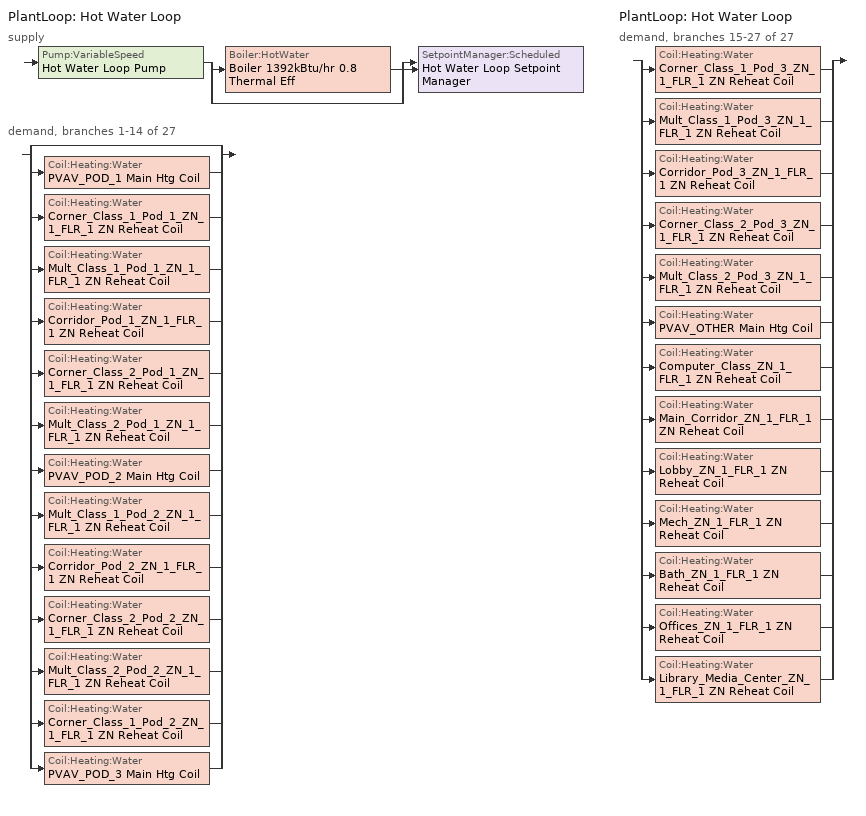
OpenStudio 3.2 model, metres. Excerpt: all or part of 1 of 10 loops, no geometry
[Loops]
PlantLoop 'Hot Water Loop'
 supply: Pump:VariableSpeed 'Hot Water Loop Pump' > split
  | Boiler:HotWater 'Boiler 1392kBtu/hr 0.8 Thermal Eff'
  | bypass
  join > SetpointManager:Scheduled 'Hot Water Loop Setpoint Manager'
 demand, branches 1-14 of 27: split
  | bypass
  | Coil:Heating:Water 'PVAV_POD_1 Main Htg Coil'
  | Coil:Heating:Water 'Corner_Class_1_Pod_1_ZN_1_FLR_1 ZN Reheat Coil'
  | Coil:Heating:Water 'Mult_Class_1_Pod_1_ZN_1_FLR_1 ZN Reheat Coil'
  | Coil:Heating:Water 'Corridor_Pod_1_ZN_1_FLR_1 ZN Reheat Coil'
  | Coil:Heating:Water 'Corner_Class_2_Pod_1_ZN_1_FLR_1 ZN Reheat Coil'
  | Coil:Heating:Water 'Mult_Class_2_Pod_1_ZN_1_FLR_1 ZN Reheat Coil'
  | Coil:Heating:Water 'PVAV_POD_2 Main Htg Coil'
  | Coil:Heating:Water 'Mult_Class_1_Pod_2_ZN_1_FLR_1 ZN Reheat Coil'
  | Coil:Heating:Water 'Corridor_Pod_2_ZN_1_FLR_1 ZN Reheat Coil'
  | Coil:Heating:Water 'Corner_Class_2_Pod_2_ZN_1_FLR_1 ZN Reheat Coil'
  | Coil:Heating:Water 'Mult_Class_2_Pod_2_ZN_1_FLR_1 ZN Reheat Coil'
  | Coil:Heating:Water 'Corner_Class_1_Pod_2_ZN_1_FLR_1 ZN Reheat Coil'
  | Coil:Heating:Water 'PVAV_POD_3 Main Htg Coil'
PlantLoop 'Hot Water Loop'
 demand, branches 15-27 of 27: split
  | Coil:Heating:Water 'Corner_Class_1_Pod_3_ZN_1_FLR_1 ZN Reheat Coil'
  | Coil:Heating:Water 'Mult_Class_1_Pod_3_ZN_1_FLR_1 ZN Reheat Coil'
  | Coil:Heating:Water 'Corridor_Pod_3_ZN_1_FLR_1 ZN Reheat Coil'
  | Coil:Heating:Water 'Corner_Class_2_Pod_3_ZN_1_FLR_1 ZN Reheat Coil'
  | Coil:Heating:Water 'Mult_Class_2_Pod_3_ZN_1_FLR_1 ZN Reheat Coil'
  | Coil:Heating:Water 'PVAV_OTHER Main Htg Coil'
  | Coil:Heating:Water 'Computer_Class_ZN_1_FLR_1 ZN Reheat Coil'
  | Coil:Heating:Water 'Main_Corridor_ZN_1_FLR_1 ZN Reheat Coil'
  | Coil:Heating:Water 'Lobby_ZN_1_FLR_1 ZN Reheat Coil'
  | Coil:Heating:Water 'Mech_ZN_1_FLR_1 ZN Reheat Coil'
  | Coil:Heating:Water 'Bath_ZN_1_FLR_1 ZN Reheat Coil'
  | Coil:Heating:Water 'Offices_ZN_1_FLR_1 ZN Reheat Coil'
  | Coil:Heating:Water 'Library_Media_Center_ZN_1_FLR_1 ZN Reheat Coil'
[PlantLoop]
Hot Water Loop: Fluid Type=Water; Glycol Concentration=0; Minimum Loop Temperature {C}=10; Plant Loop Volume {m3}=Autocalculate; Load Distribution Scheme=Optimal
[Sizing:Plant]
Hot Water Loop: Loop Type=Heating; Design Loop Exit Temperature {C}=82.2222; Loop Design Temperature Difference {deltaC}=11.1111; Sizing Option=NonCoincident; Zone Timesteps in Averaging Window=1; Coincident Sizing Factor Mode=None
[SetpointManager:Scheduled]
Hot Water Loop Setpoint Manager: Control Variable=Temperature; Schedule=Hot Water Loop Temp - 180F; Setpoint Node or NodeList=Hot Water Loop Supply Outlet Node
[Pump:VariableSpeed]
Hot Water Loop Pump: Rated Pump Head {Pa}=179344; Motor Efficiency=0.895; Coefficient 1 of the Part Load Performance Curve=0; Coefficient 2 of the Part Load Performance Curve=3.2485; Coefficient 3 of the Part Load Performance Curve=-4.7443; Coefficient 4 of the Part Load Performance Curve=2.5294; Pump Control Type=Intermittent; Skin Loss Radiative Fraction=0.5; Design Power Sizing Method=PowerPerFlowPerPressure; Design Electric Power per Unit Flow Rate {W/(m3/s)}=348701.1; Design Shaft Power per Unit Flow Rate per Unit Head {W-s/m3-Pa}=1.28205; Design Minimum Flow Rate Fraction=0
[Boiler:HotWater]
Boiler 1392kBtu/hr 0.8 Thermal Eff: Fuel Type=NaturalGas; Nominal Thermal Efficiency=0.8; Efficiency Curve Temperature Evaluation Variable=LeavingBoiler; Normalized Boiler Efficiency Curve=Boiler with No Minimum Turndown; Minimum Part Load Ratio=0; Maximum Part Load Ratio=1.2; Optimum Part Load Ratio=1; Water Outlet Upper Temperature Limit {C}=95; Boiler Flow Mode=LeavingSetpointModulated; Parasitic Electric Load {W}=0; Sizing Factor=1
[Coil:Heating:Water] Availability Schedule=Always On Discrete; Rated Inlet Water Temperature {C}=82.2222; Rated Outlet Water Temperature {C}=71.1111
Name | Rated Inlet Air Temperature {C} | Rated Outlet Air Temperature {C}
PVAV_POD_1 Main Htg Coil; PVAV_POD_2 Main Htg Coil; PVAV_POD_3 Main Htg Coil; PVAV_OTHER Main Htg Coil | 7.22222 | 12.7778
Corner_Class_1_Pod_1_ZN_1_FLR_1 ZN Reheat Coil; Mult_Class_1_Pod_1_ZN_1_FLR_1 ZN Reheat Coil; Corridor_Pod_1_ZN_1_FLR_1 ZN Reheat Coil; Corner_Class_2_Pod_1_ZN_1_FLR_1 ZN Reheat Coil; Mult_Class_2_Pod_1_ZN_1_FLR_1 ZN Reheat Coil; Mult_Class_1_Pod_2_ZN_1_FLR_1 ZN Reheat Coil; Corridor_Pod_2_ZN_1_FLR_1 ZN Reheat Coil; Corner_Class_2_Pod_2_ZN_1_FLR_1 ZN Reheat Coil; Mult_Class_2_Pod_2_ZN_1_FLR_1 ZN Reheat Coil; Corner_Class_1_Pod_2_ZN_1_FLR_1 ZN Reheat Coil; Corner_Class_1_Pod_3_ZN_1_FLR_1 ZN Reheat Coil; Mult_Class_1_Pod_3_ZN_1_FLR_1 ZN Reheat Coil; Corridor_Pod_3_ZN_1_FLR_1 ZN Reheat Coil; Corner_Class_2_Pod_3_ZN_1_FLR_1 ZN Reheat Coil; Mult_Class_2_Pod_3_ZN_1_FLR_1 ZN Reheat Coil; Computer_Class_ZN_1_FLR_1 ZN Reheat Coil; Main_Corridor_ZN_1_FLR_1 ZN Reheat Coil; Lobby_ZN_1_FLR_1 ZN Reheat Coil; Mech_ZN_1_FLR_1 ZN Reheat Coil; Bath_ZN_1_FLR_1 ZN Reheat Coil; Offices_ZN_1_FLR_1 ZN Reheat Coil; Library_Media_Center_ZN_1_FLR_1 ZN Reheat Coil | 12.7778 | 50
[Controller:WaterCoil] Action=Normal; Controller Convergence Tolerance {deltaC}=0.0001; Minimum Actuated Flow {m3/s}=0
Name | Water Coil
PVAV_POD_1 Main Htg Coil Controller | PVAV_POD_1 Main Htg Coil
Corner_Class_1_Pod_1_ZN_1_FLR_1 ZN Reheat Coil Controller | Corner_Class_1_Pod_1_ZN_1_FLR_1 ZN Reheat Coil
Mult_Class_1_Pod_1_ZN_1_FLR_1 ZN Reheat Coil Controller | Mult_Class_1_Pod_1_ZN_1_FLR_1 ZN Reheat Coil
Corridor_Pod_1_ZN_1_FLR_1 ZN Reheat Coil Controller | Corridor_Pod_1_ZN_1_FLR_1 ZN Reheat Coil
Corner_Class_2_Pod_1_ZN_1_FLR_1 ZN Reheat Coil Controller | Corner_Class_2_Pod_1_ZN_1_FLR_1 ZN Reheat Coil
Mult_Class_2_Pod_1_ZN_1_FLR_1 ZN Reheat Coil Controller | Mult_Class_2_Pod_1_ZN_1_FLR_1 ZN Reheat Coil
PVAV_POD_2 Main Htg Coil Controller | PVAV_POD_2 Main Htg Coil
Mult_Class_1_Pod_2_ZN_1_FLR_1 ZN Reheat Coil Controller | Mult_Class_1_Pod_2_ZN_1_FLR_1 ZN Reheat Coil
Corridor_Pod_2_ZN_1_FLR_1 ZN Reheat Coil Controller | Corridor_Pod_2_ZN_1_FLR_1 ZN Reheat Coil
Corner_Class_2_Pod_2_ZN_1_FLR_1 ZN Reheat Coil Controller | Corner_Class_2_Pod_2_ZN_1_FLR_1 ZN Reheat Coil
Mult_Class_2_Pod_2_ZN_1_FLR_1 ZN Reheat Coil Controller | Mult_Class_2_Pod_2_ZN_1_FLR_1 ZN Reheat Coil
Corner_Class_1_Pod_2_ZN_1_FLR_1 ZN Reheat Coil Controller | Corner_Class_1_Pod_2_ZN_1_FLR_1 ZN Reheat Coil
PVAV_POD_3 Main Htg Coil Controller | PVAV_POD_3 Main Htg Coil
Corner_Class_1_Pod_3_ZN_1_FLR_1 ZN Reheat Coil Controller | Corner_Class_1_Pod_3_ZN_1_FLR_1 ZN Reheat Coil
Mult_Class_1_Pod_3_ZN_1_FLR_1 ZN Reheat Coil Controller | Mult_Class_1_Pod_3_ZN_1_FLR_1 ZN Reheat Coil
Corridor_Pod_3_ZN_1_FLR_1 ZN Reheat Coil Controller | Corridor_Pod_3_ZN_1_FLR_1 ZN Reheat Coil
Corner_Class_2_Pod_3_ZN_1_FLR_1 ZN Reheat Coil Controller | Corner_Class_2_Pod_3_ZN_1_FLR_1 ZN Reheat Coil
Mult_Class_2_Pod_3_ZN_1_FLR_1 ZN Reheat Coil Controller | Mult_Class_2_Pod_3_ZN_1_FLR_1 ZN Reheat Coil
PVAV_OTHER Main Htg Coil Controller | PVAV_OTHER Main Htg Coil
Computer_Class_ZN_1_FLR_1 ZN Reheat Coil Controller | Computer_Class_ZN_1_FLR_1 ZN Reheat Coil
Main_Corridor_ZN_1_FLR_1 ZN Reheat Coil Controller | Main_Corridor_ZN_1_FLR_1 ZN Reheat Coil
Lobby_ZN_1_FLR_1 ZN Reheat Coil Controller | Lobby_ZN_1_FLR_1 ZN Reheat Coil
Mech_ZN_1_FLR_1 ZN Reheat Coil Controller | Mech_ZN_1_FLR_1 ZN Reheat Coil
Bath_ZN_1_FLR_1 ZN Reheat Coil Controller | Bath_ZN_1_FLR_1 ZN Reheat Coil
Offices_ZN_1_FLR_1 ZN Reheat Coil Controller | Offices_ZN_1_FLR_1 ZN Reheat Coil
Library_Media_Center_ZN_1_FLR_1 ZN Reheat Coil Controller | Library_Media_Center_ZN_1_FLR_1 ZN Reheat Coil
[AvailabilityManager:NightCycle] Applicability Schedule=Always On Discrete; Control Type=CycleOnAny; Thermostat Tolerance {deltaC}=1; Cycling Run Time {s}=1800
Availability Manager Night Cycle 1; Availability Manager Night Cycle 2; Availability Manager Night Cycle 3; Availability Manager Night Cycle 4; Availability Manager Night Cycle 5; Availability Manager Night Cycle 6; Availability Manager Night Cycle 7
[Refrigeration:Compressor] Refrigeration Compressor Power Curve=Old_Low_Temp_Comp_Pwr_Curve; Refrigeration Compressor Capacity Curve=Old_Low_Temp_Comp_Cap_Curve; Rated Return Gas Temperature {C}=18.3; Rated Subcooling {deltaC}=0
Refrigeration Compressor 1; Refrigeration Compressor 2; Refrigeration Compressor 3; Refrigeration Compressor 4; Refrigeration Compressor 5; Refrigeration Compressor 6; Refrigeration Compressor 7; Refrigeration Compressor 8; Refrigeration Compressor 9; Refrigeration Compressor 10; Refrigeration Compressor 11; Refrigeration Compressor 12; Refrigeration Compressor 13; Refrigeration Compressor 14; Refrigeration Compressor 15; Refrigeration Compressor 16; Refrigeration Compressor 17; Refrigeration Compressor 18; Refrigeration Compressor 19; Refrigeration Compressor 20
[EnergyManagementSystem:Sensor]
Name | Output Variable or Output Meter | Output Variable or Output Meter Index Key
Facility_Int_LTG | InteriorLights:Electricity
Mains_Water_Temp_Sen | Site Mains Water Temperature | Environment
OAT; OAT_1; OAT_2; OAT_3 | Site Outdoor Air Drybulb Temperature | Environment
[EnergyManagementSystem:Program]
Transformer_Load_Prog: SET Wired_LTG = Facility_Int_LTG*0.0119
Mains_Water_Prg: SET Mains_Water_Temp_Act = Mains_Water_Temp_Sen
PVAVOTHEROptimumStartProg0: IF DaylightSavings==0 && DayOfWeek>1 && Hour==5 && OAT<23.9 && OAT>1.7; SET PVAVOTHERClgSch0 = 29.4; SET PVAVOTHERHtgSch0 = 15.6; ELSEIF DaylightSavings==0 && DayOfWeek==1 && Hour==7 && OAT<23.9 && OAT>1.7; SET PVAVOTHERClgSch0 = 29.4; SET PVAVOTHERHtgSch0 = 15.6; ELSEIF DaylightSavings==1 && DayOfWeek>1 && Hour==4 && OAT<23.9 && OAT>1.7; SET PVAVOTHERClgSch0 = 29.4; SET PVAVOTHERHtgSch0 = 15.6; ELSEIF DaylightSavings==1 && DayOfWeek==1 && Hour==6 && OAT<23.9 && OAT>1.7; SET PVAVOTHERClgSch0 = 29.4; SET PVAVOTHERHtgSch0 = 15.6; ELSE; SET PVAVOTHERClgSch0 = NULL; SET PVAVOTHERHtgSch0 = NULL; ENDIF
PVAVPOD1OptimumStartProg0: IF DaylightSavings==0 && DayOfWeek>1 && Hour==5 && OAT_1<23.9 && OAT_1>1.7; SET PVAVPOD1ClgSch0 = 29.4; SET PVAVPOD1HtgSch0 = 15.6; ELSEIF DaylightSavings==0 && DayOfWeek==1 && Hour==7 && OAT_1<23.9 && OAT_1>1.7; SET PVAVPOD1ClgSch0 = 29.4; SET PVAVPOD1HtgSch0 = 15.6; ELSEIF DaylightSavings==1 && DayOfWeek>1 && Hour==4 && OAT_1<23.9 && OAT_1>1.7; SET PVAVPOD1ClgSch0 = 29.4; SET PVAVPOD1HtgSch0 = 15.6; ELSEIF DaylightSavings==1 && DayOfWeek==1 && Hour==6 && OAT_1<23.9 && OAT_1>1.7; SET PVAVPOD1ClgSch0 = 29.4; SET PVAVPOD1HtgSch0 = 15.6; ELSE; SET PVAVPOD1ClgSch0 = NULL; SET PVAVPOD1HtgSch0 = NULL; ENDIF
PVAVPOD2OptimumStartProg0: IF DaylightSavings==0 && DayOfWeek>1 && Hour==5 && OAT_2<23.9 && OAT_2>1.7; SET PVAVPOD2ClgSch0 = 29.4; SET PVAVPOD2HtgSch0 = 15.6; ELSEIF DaylightSavings==0 && DayOfWeek==1 && Hour==7 && OAT_2<23.9 && OAT_2>1.7; SET PVAVPOD2ClgSch0 = 29.4; SET PVAVPOD2HtgSch0 = 15.6; ELSEIF DaylightSavings==1 && DayOfWeek>1 && Hour==4 && OAT_2<23.9 && OAT_2>1.7; SET PVAVPOD2ClgSch0 = 29.4; SET PVAVPOD2HtgSch0 = 15.6; ELSEIF DaylightSavings==1 && DayOfWeek==1 && Hour==6 && OAT_2<23.9 && OAT_2>1.7; SET PVAVPOD2ClgSch0 = 29.4; SET PVAVPOD2HtgSch0 = 15.6; ELSE; SET PVAVPOD2ClgSch0 = NULL; SET PVAVPOD2HtgSch0 = NULL; ENDIF
PVAVPOD3OptimumStartProg0: IF DaylightSavings==0 && DayOfWeek>1 && Hour==5 && OAT_3<23.9 && OAT_3>1.7; SET PVAVPOD3ClgSch0 = 29.4; SET PVAVPOD3HtgSch0 = 15.6; ELSEIF DaylightSavings==0 && DayOfWeek==1 && Hour==7 && OAT_3<23.9 && OAT_3>1.7; SET PVAVPOD3ClgSch0 = 29.4; SET PVAVPOD3HtgSch0 = 15.6; ELSEIF DaylightSavings==1 && DayOfWeek>1 && Hour==4 && OAT_3<23.9 && OAT_3>1.7; SET PVAVPOD3ClgSch0 = 29.4; SET PVAVPOD3HtgSch0 = 15.6; ELSEIF DaylightSavings==1 && DayOfWeek==1 && Hour==6 && OAT_3<23.9 && OAT_3>1.7; SET PVAVPOD3ClgSch0 = 29.4; SET PVAVPOD3HtgSch0 = 15.6; ELSE; SET PVAVPOD3ClgSch0 = NULL; SET PVAVPOD3HtgSch0 = NULL; ENDIF
[EnergyManagementSystem:ProgramCallingManager]
Transformer_Load_Prog_Manager: AfterPredictorAfterHVACManagers; Transformer_Load_Prog
Mains_Water_Prg_Mgr: BeginTimestepBeforePredictor; Mains_Water_Prg
PVAVOTHEROptimumStartCallingManager0: BeginTimestepBeforePredictor; PVAVOTHEROptimumStartProg0
PVAVPOD1OptimumStartCallingManager0: BeginTimestepBeforePredictor; PVAVPOD1OptimumStartProg0
PVAVPOD2OptimumStartCallingManager0: BeginTimestepBeforePredictor; PVAVPOD2OptimumStartProg0
PVAVPOD3OptimumStartCallingManager0: BeginTimestepBeforePredictor; PVAVPOD3OptimumStartProg0
[EnergyManagementSystem:OutputVariable]
Wired_LTG: EMS Variable=Wired_LTG; Type of Data in Variable=Summed; Update Frequency=ZoneTimeStep; Units=J
[ElectricLoadCenter:Transformer]
Transformer_1: Availability Schedule=Always On Discrete; Transformer Usage=PowerInFromGrid; Rated Capacity {VA}=112500; Phase=3; Conductor Material=Aluminum; Full Load Temperature Rise {C}=150; Fraction of Eddy Current Losses=0.1; Performance Input Method=NominalEfficiency; Nameplate Efficiency=0.982; Per Unit Load for Nameplate Efficiency=0.35; Reference Temperature for Nameplate Efficiency {C}=75; Consider Transformer Loss for Utility Cost=Yes; Meter Name 1=Wired_LTG_Electricity; Meter Name 2=InteriorEquipment:Electricity
[EnergyManagementSystem:Actuator] Actuated Component Control Type=Schedule Value
Name | Actuated Component | Actuated Component Type
Mains_Water_Temp_Act | Mains Water Temperature | Schedule:Constant
PVAVOTHERHtgSch0; PVAVPOD1HtgSch0; PVAVPOD2HtgSch0; PVAVPOD3HtgSch0 | SchoolPrimary HTGSETP_SCH_NO_OPTIMUM | Schedule:Year
PVAVOTHERClgSch0; PVAVPOD1ClgSch0; PVAVPOD2ClgSch0; PVAVPOD3ClgSch0 | SchoolPrimary CLGSETP_SCH_NO_OPTIMUM | Schedule:Year
[HeatExchanger:AirToAir:SensibleAndLatent] Availability Schedule=Always On Discrete; Nominal Supply Air Flow Rate {m3/s}=autosize; Sensible Effectiveness at 100% Heating Air Flow=0.7; Latent Effectiveness at 100% Heating Air Flow=0.6; Sensible Effectiveness at 75% Heating Air Flow=0.7; Latent Effectiveness at 75% Heating Air Flow=0.6; Sensible Effectiveness at 100% Cooling Air Flow=0.75; Latent Effectiveness at 100% Cooling Air Flow=0.6; Sensible Effectiveness at 75% Cooling Air Flow=0.75; Latent Effectiveness at 75% Cooling Air Flow=0.6; Supply Air Outlet Temperature Control=No; Heat Exchanger Type=Rotary; Frost Control Type=ExhaustOnly; Threshold Temperature {C}=-23.3; Initial Defrost Time Fraction=0.167; Rate of Defrost Time Fraction Increase {1/K}=1.44; Economizer Lockout=Yes
Name | Nominal Electric Power {W}
Cafeteria_ZN_1_FLR_1 ZN PSZ-AC_2-7 ERV | 1117.77
PVAV_POD_1 ERV; PVAV_POD_2 ERV | 1645.59
PVAV_POD_3 ERV | 1427.12
[SetpointManager:OutdoorAirPretreat] Minimum Setpoint Temperature {C}=-99; Maximum Setpoint Temperature {C}=99; Minimum Setpoint Humidity Ratio {kgWater/kgDryAir}=1e-05; Maximum Setpoint Humidity Ratio {kgWater/kgDryAir}=1
Name | Setpoint Node or NodeList
Setpoint Manager Outdoor Air Pretreat 1 | Cafeteria_ZN_1_FLR_1 ZN PSZ-AC_2-7 ERV Primary Outlet Air Node
Setpoint Manager Outdoor Air Pretreat 2 | PVAV_POD_1 ERV Primary Outlet Air Node
Setpoint Manager Outdoor Air Pretreat 3 | PVAV_POD_2 ERV Primary Outlet Air Node
Setpoint Manager Outdoor Air Pretreat 4 | PVAV_POD_3 ERV Primary Outlet Air Node
[Schedule:Constant]
Name | Value
Always On Discrete | 1
Mains Water Temperature | 10
[Schedule:Ruleset]
Name | Default Day Schedule | Summer Design Day Schedule | Winter Design Day Schedule
SchoolPrimary HTGSETP_SCH_NO_OPTIMUM | SchoolPrimary HTGSETP_SCH_NO_OPTIMUM Default | SchoolPrimary HTGSETP_SCH_NO_OPTIMUM Summer Design Day | SchoolPrimary HTGSETP_SCH_NO_OPTIMUM Winter Design Day
SchoolPrimary CLGSETP_SCH_NO_OPTIMUM | SchoolPrimary CLGSETP_SCH_NO_OPTIMUM Default | SchoolPrimary CLGSETP_SCH_NO_OPTIMUM Summer Design Day | SchoolPrimary CLGSETP_SCH_NO_OPTIMUM Winter Design Day
Hot Water Loop Temp - 180F | Hot Water Loop Temp - 180F Default
[Schedule:Day]
SchoolPrimary HTGSETP_SCH_NO_OPTIMUM Default; SchoolPrimary HTGSETP_SCH_NO_OPTIMUM Summer Design Day: 24, 0, 15.6
SchoolPrimary HTGSETP_SCH_NO_OPTIMUM Wkdy Day: 6, 0, 15.6, 21, 0, 21, 24, 0, 15.6
SchoolPrimary HTGSETP_SCH_NO_OPTIMUM Winter Design Day: 24, 0, 21
SchoolPrimary CLGSETP_SCH_NO_OPTIMUM Default; SchoolPrimary CLGSETP_SCH_NO_OPTIMUM Winter Design Day: 24, 0, 26.7
SchoolPrimary CLGSETP_SCH_NO_OPTIMUM Summer Design Day: 24, 0, 24
SchoolPrimary CLGSETP_SCH_NO_OPTIMUM Wkdy Day: 6, 0, 26.7, 21, 0, 24, 24, 0, 26.7
Hot Water Loop Temp - 180F Default: 24, 0, 82.2222
[Schedule:Rule] Rule Order=0; Apply Monday=Yes; Apply Tuesday=Yes; Apply Wednesday=Yes; Apply Thursday=Yes; Apply Friday=Yes; Date Specification Type=DateRange; Start Month=1; Start Day=1; End Month=12; End Day=31
Name | Schedule Ruleset | Day Schedule
Schedule Rule 18 | SchoolPrimary HTGSETP_SCH_NO_OPTIMUM | SchoolPrimary HTGSETP_SCH_NO_OPTIMUM Wkdy Day
Schedule Rule 19 | SchoolPrimary CLGSETP_SCH_NO_OPTIMUM | SchoolPrimary CLGSETP_SCH_NO_OPTIMUM Wkdy Day
[Curve:Cubic]
Boiler with No Minimum Turndown: Coefficient1 Constant=0.7463; Coefficient2 x=1.3196; Coefficient3 x**2=-2.2154; Coefficient4 x**3=1.1674; Minimum Value of x=0; Maximum Value of x=1.3
[Curve:Bicubic] Minimum Value of x=-40; Maximum Value of x=-17.8; Minimum Value of y=4.4; Maximum Value of y=54.4
Name | Coefficient1 Constant | Coefficient2 x | Coefficient3 x**2 | Coefficient4 y | Coefficient5 y**2 | Coefficient6 x*y | Coefficient7 x**3 | Coefficient8 y**3 | Coefficient9 x**2*y | Coefficient10 x*y**2
Old_Low_Temp_Comp_Pwr_Curve | 29669.3 | 1027.63 | 18.1066 | -442.2 | 11.1335 | -20.3805 | 0.139981 | -0.0588669 | -0.218452 | 0.203858
Old_Low_Temp_Comp_Cap_Curve | 170752 | 6102.9 | 78.262 | -2959.43 | 19.7877 | -90.9581 | 0.435965 | -0.0411577 | -0.608846 | 0.459133
